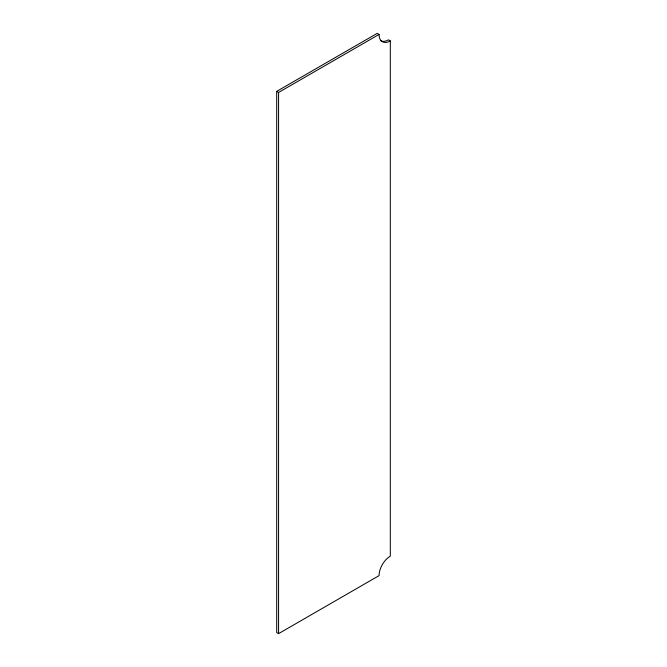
<?xml version="1.0" encoding="UTF-8"?>
<svg xmlns="http://www.w3.org/2000/svg" width="667" height="667" viewBox="0 0 667 667"><rect width="100%" height="100%" fill="white"/><g stroke="black" fill="none" stroke-linecap="round" stroke-linejoin="round"><path stroke-width="1" d="M276.688 91.379L377.197 33.35L379.064 34.434A15.908 9.18 -60 0 0 390.312 40.929L390.312 556.145A15.908 9.18 -60 0 0 379.064 575.621L278.564 633.65L276.688 632.566L276.688 91.379L278.564 92.463L379.064 34.434M390.312 40.929L388.436 39.845A15.908 9.18 -60 0 1 380.49 40.629M278.564 92.463L278.564 633.65"/></g></svg>
